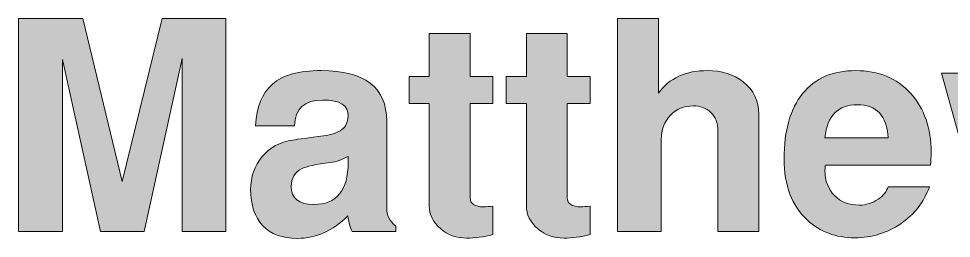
# Model space of a CAD drawing. Header units: inches. Extents: x 0.67 to 3.67, y -4.7 to -0.47.
# Drawn here: x 1.642 to 2.175, y -4.26 to -4.134 of the extents above; entities that cross this region are included whole.
import ezdxf

# ---------------------------------------------------------------- set-up
doc = ezdxf.new("R2010")
doc.units = ezdxf.units.IN
doc.header["$MEASUREMENT"] = 0
doc.layers.add('Layer 1', color=7, linetype='Continuous')

# ---------------------------------------------------------------- blocks, each defined once
blk = doc.blocks.new('block 16')
at = {"layer": 'Layer 1', "true_color": 0xed1f24}
h = blk.add_hatch(color=240, dxfattribs=at)
h.dxf.hatch_style = 2
h.paths.add_polyline_path([(1.76048, -4.25553), (1.73548, -4.25553), (1.73548, -4.15686), (1.71381, -4.25553), (1.68881, -4.25553), (1.66714, -4.15736), (1.66714, -4.25553), (1.64214, -4.25553), (1.64214, -4.13403), (1.67872, -4.13403), (1.7013, -4.22704), (1.72411, -4.13403), (1.76048, -4.13403)])
h = blk.add_hatch(color=240, dxfattribs=at)
h.dxf.hatch_style = 2
edge = h.paths.add_edge_path()
edge.add_spline(control_points=[(2.06481, -4.25553), (2.06481, -4.25553), (2.04147, -4.25553), (2.04147, -4.25553), (2.04147, -4.25553), (2.04147, -4.1979), (2.04147, -4.1979), (2.04147, -4.19355), (2.04014, -4.19012), (2.03748, -4.18762), (2.0348, -4.18511), (2.03141, -4.18386), (2.0273, -4.18386), (2.02208, -4.18386), (2.01775, -4.18567), (2.01431, -4.18929), (2.01086, -4.19291), (2.00914, -4.19745), (2.00914, -4.20291), (2.00914, -4.20291), (2.00914, -4.25553), (2.00914, -4.25553), (2.00914, -4.25553), (1.98414, -4.25553), (1.98414, -4.25553), (1.98414, -4.25553), (1.98414, -4.13403), (1.98414, -4.13403), (1.98414, -4.13403), (2.00747, -4.13403), (2.00747, -4.13403), (2.00747, -4.13403), (2.00747, -4.17653), (2.00747, -4.17653), (2.01381, -4.16798), (2.02314, -4.1637), (2.03547, -4.1637), (2.04358, -4.1637), (2.05042, -4.16586), (2.05598, -4.17019), (2.06186, -4.17486), (2.06481, -4.18097), (2.06481, -4.18852), (2.06481, -4.18852), (2.06481, -4.25553), (2.06481, -4.25553)], knot_values=[0, 0, 0, 0, 1, 1, 1, 2, 2, 2, 3, 3, 3, 4, 4, 4, 5, 5, 5, 6, 6, 6, 7, 7, 7, 8, 8, 8, 9, 9, 9, 10, 10, 10, 11, 11, 11, 12, 12, 12, 13, 13, 13, 14, 14, 14, 15, 15, 15, 15], degree=3, periodic=1)
h = blk.add_hatch(color=240, dxfattribs=at)
h.dxf.hatch_style = 2
edge = h.paths.add_edge_path()
edge.add_spline(control_points=[(1.91298, -4.25736), (1.90753, -4.25869), (1.90259, -4.25936), (1.89815, -4.25936), (1.89225, -4.25936), (1.8872, -4.25755), (1.88298, -4.25395), (1.87875, -4.25033), (1.87664, -4.24603), (1.87664, -4.24103), (1.87664, -4.24103), (1.87664, -4.18253), (1.87664, -4.18253), (1.87664, -4.18253), (1.86515, -4.18253), (1.86515, -4.18253), (1.86515, -4.18253), (1.86515, -4.16703), (1.86515, -4.16703), (1.86515, -4.16703), (1.87664, -4.16703), (1.87664, -4.16703), (1.87664, -4.16703), (1.87664, -4.14252), (1.87664, -4.14252), (1.87664, -4.14252), (1.89998, -4.14252), (1.89998, -4.14252), (1.89998, -4.14252), (1.89998, -4.16703), (1.89998, -4.16703), (1.89998, -4.16703), (1.91298, -4.16703), (1.91298, -4.16703), (1.91298, -4.16703), (1.91298, -4.18253), (1.91298, -4.18253), (1.91298, -4.18253), (1.89998, -4.18253), (1.89998, -4.18253), (1.89998, -4.18253), (1.89998, -4.23636), (1.89998, -4.23636), (1.89998, -4.23981), (1.90259, -4.24153), (1.90781, -4.24153), (1.90903, -4.24141), (1.91075, -4.24131), (1.91298, -4.24119), (1.91298, -4.24119), (1.91298, -4.25736), (1.91298, -4.25736)], knot_values=[0, 0, 0, 0, 1, 1, 1, 2, 2, 2, 3, 3, 3, 4, 4, 4, 5, 5, 5, 6, 6, 6, 7, 7, 7, 8, 8, 8, 9, 9, 9, 10, 10, 10, 11, 11, 11, 12, 12, 12, 13, 13, 13, 14, 14, 14, 15, 15, 15, 16, 16, 16, 17, 17, 17, 17], degree=3, periodic=1)
h = blk.add_hatch(color=240, dxfattribs=at)
h.dxf.hatch_style = 2
edge = h.paths.add_edge_path()
edge.add_spline(control_points=[(1.96848, -4.25736), (1.96303, -4.25869), (1.95809, -4.25936), (1.95365, -4.25936), (1.94775, -4.25936), (1.9427, -4.25755), (1.93848, -4.25395), (1.93425, -4.25033), (1.93214, -4.24603), (1.93214, -4.24103), (1.93214, -4.24103), (1.93214, -4.18253), (1.93214, -4.18253), (1.93214, -4.18253), (1.92065, -4.18253), (1.92065, -4.18253), (1.92065, -4.18253), (1.92065, -4.16703), (1.92065, -4.16703), (1.92065, -4.16703), (1.93214, -4.16703), (1.93214, -4.16703), (1.93214, -4.16703), (1.93214, -4.14252), (1.93214, -4.14252), (1.93214, -4.14252), (1.95548, -4.14252), (1.95548, -4.14252), (1.95548, -4.14252), (1.95548, -4.16703), (1.95548, -4.16703), (1.95548, -4.16703), (1.96848, -4.16703), (1.96848, -4.16703), (1.96848, -4.16703), (1.96848, -4.18253), (1.96848, -4.18253), (1.96848, -4.18253), (1.95548, -4.18253), (1.95548, -4.18253), (1.95548, -4.18253), (1.95548, -4.23636), (1.95548, -4.23636), (1.95548, -4.23981), (1.95809, -4.24153), (1.96331, -4.24153), (1.96453, -4.24141), (1.96625, -4.24131), (1.96848, -4.24119), (1.96848, -4.24119), (1.96848, -4.25736), (1.96848, -4.25736)], knot_values=[0, 0, 0, 0, 1, 1, 1, 2, 2, 2, 3, 3, 3, 4, 4, 4, 5, 5, 5, 6, 6, 6, 7, 7, 7, 8, 8, 8, 9, 9, 9, 10, 10, 10, 11, 11, 11, 12, 12, 12, 13, 13, 13, 14, 14, 14, 15, 15, 15, 16, 16, 16, 17, 17, 17, 17], degree=3, periodic=1)
h = blk.add_hatch(color=240, dxfattribs=at)
h.dxf.hatch_style = 2
edge = h.paths.add_edge_path()
edge.add_spline(control_points=[(1.85748, -4.25553), (1.85748, -4.25553), (1.83265, -4.25553), (1.83265, -4.25553), (1.83154, -4.25375), (1.8307, -4.25081), (1.83015, -4.24669), (1.82159, -4.25525), (1.81198, -4.25953), (1.80131, -4.25953), (1.79264, -4.25953), (1.78603, -4.25711), (1.78148, -4.25228), (1.77692, -4.24744), (1.77464, -4.24059), (1.77464, -4.2317), (1.77464, -4.22436), (1.77681, -4.21809), (1.78115, -4.21286), (1.78548, -4.20764), (1.79131, -4.20447), (1.79865, -4.20336), (1.80209, -4.20291), (1.80792, -4.20214), (1.81615, -4.20103), (1.82103, -4.20025), (1.82456, -4.19906), (1.82673, -4.19744), (1.8289, -4.19583), (1.83008, -4.19325), (1.83032, -4.18969), (1.83065, -4.18359), (1.82581, -4.18053), (1.81581, -4.18053), (1.80537, -4.18053), (1.79998, -4.18542), (1.79965, -4.19519), (1.79965, -4.19519), (1.77748, -4.19519), (1.77748, -4.19519), (1.77792, -4.18453), (1.78111, -4.17661), (1.78706, -4.17144), (1.793, -4.16628), (1.80231, -4.1637), (1.81498, -4.1637), (1.83986, -4.1637), (1.85232, -4.17331), (1.85232, -4.19253), (1.85232, -4.19253), (1.85232, -4.24236), (1.85232, -4.24236), (1.85232, -4.24625), (1.85403, -4.24964), (1.85748, -4.25253), (1.85748, -4.25253), (1.85748, -4.25553), (1.85748, -4.25553)], knot_values=[0, 0, 0, 0, 1, 1, 1, 2, 2, 2, 3, 3, 3, 4, 4, 4, 5, 5, 5, 6, 6, 6, 7, 7, 7, 8, 8, 8, 9, 9, 9, 10, 10, 10, 11, 11, 11, 12, 12, 12, 13, 13, 13, 14, 14, 14, 15, 15, 15, 16, 16, 16, 17, 17, 17, 18, 18, 18, 19, 19, 19, 19], degree=3, periodic=1)
edge = h.paths.add_edge_path()
edge.add_spline(control_points=[(1.83032, -4.21619), (1.83032, -4.21619), (1.83032, -4.21269), (1.83032, -4.21269), (1.82696, -4.21459), (1.82355, -4.21575), (1.8201, -4.21619), (1.81194, -4.2172), (1.80647, -4.21842), (1.80368, -4.21986), (1.79976, -4.22175), (1.79781, -4.22508), (1.79781, -4.22986), (1.79781, -4.23675), (1.80211, -4.24019), (1.81071, -4.24019), (1.82378, -4.24019), (1.83032, -4.23219), (1.83032, -4.21619)], knot_values=[0, 0, 0, 0, 1, 1, 1, 2, 2, 2, 3, 3, 3, 4, 4, 4, 5, 5, 5, 6, 6, 6, 6], degree=3, periodic=1)
h = blk.add_hatch(color=240, dxfattribs=at)
h.dxf.hatch_style = 2
edge = h.paths.add_edge_path()
edge.add_spline(control_points=[(2.16331, -4.21052), (2.16331, -4.2132), (2.16314, -4.21558), (2.16281, -4.21769), (2.16281, -4.21769), (2.10297, -4.21769), (2.10297, -4.21769), (2.10275, -4.21836), (2.10264, -4.21941), (2.10264, -4.22086), (2.10264, -4.22675), (2.10446, -4.2315), (2.10809, -4.23511), (2.11172, -4.23872), (2.11646, -4.24053), (2.12229, -4.24053), (2.12615, -4.24053), (2.12972, -4.23942), (2.13302, -4.2372), (2.136, -4.23509), (2.13787, -4.23269), (2.13864, -4.23003), (2.13864, -4.23003), (2.16231, -4.23003), (2.16231, -4.23003), (2.15919, -4.2388), (2.15372, -4.24586), (2.14589, -4.25119), (2.13805, -4.25652), (2.12931, -4.2592), (2.11964, -4.2592), (2.10886, -4.2592), (2.09981, -4.25581), (2.09248, -4.24903), (2.08369, -4.24092), (2.07931, -4.22931), (2.07931, -4.21419), (2.07931, -4.19797), (2.08283, -4.1855), (2.08989, -4.17678), (2.09694, -4.16806), (2.10708, -4.1637), (2.12031, -4.1637), (2.13319, -4.1637), (2.14358, -4.168), (2.15148, -4.17661), (2.15936, -4.18522), (2.16331, -4.19653), (2.16331, -4.21052)], knot_values=[0, 0, 0, 0, 1, 1, 1, 2, 2, 2, 3, 3, 3, 4, 4, 4, 5, 5, 5, 6, 6, 6, 7, 7, 7, 8, 8, 8, 9, 9, 9, 10, 10, 10, 11, 11, 11, 12, 12, 12, 13, 13, 13, 14, 14, 14, 15, 15, 15, 16, 16, 16, 16], degree=3, periodic=1)
edge = h.paths.add_edge_path()
edge.add_spline(control_points=[(2.13864, -4.20203), (2.13797, -4.18947), (2.13213, -4.18319), (2.12115, -4.18319), (2.11004, -4.18319), (2.10388, -4.18947), (2.10264, -4.20203), (2.10264, -4.20203), (2.13864, -4.20203), (2.13864, -4.20203)], knot_values=[0, 0, 0, 0, 1, 1, 1, 2, 2, 2, 3, 3, 3, 3], degree=3, periodic=1)
h = blk.add_hatch(color=240, dxfattribs=at)
h.dxf.hatch_style = 2
h.paths.add_polyline_path([(2.29597, -4.1652), (2.27082, -4.25553), (2.24683, -4.25553), (2.23265, -4.19172), (2.21832, -4.25553), (2.19432, -4.25553), (2.16914, -4.1652), (2.19331, -4.1652), (2.2073, -4.22836), (2.22047, -4.1652), (2.24464, -4.1652), (2.25781, -4.2282), (2.2718, -4.1652)])
at = {"layer": 'Layer 1', "lineweight": 0}
for points in [[(1.76048, -4.25553), (1.73548, -4.25553), (1.73548, -4.15686), (1.71381, -4.25553), (1.68881, -4.25553), (1.66714, -4.15736), (1.66714, -4.25553), (1.64214, -4.25553), (1.64214, -4.13403), (1.67872, -4.13403), (1.7013, -4.22704), (1.72411, -4.13403), (1.76048, -4.13403), (1.76048, -4.25553)], [(2.29597, -4.1652), (2.27082, -4.25553), (2.24683, -4.25553), (2.23265, -4.19172), (2.21832, -4.25553), (2.19432, -4.25553), (2.16914, -4.1652), (2.19331, -4.1652), (2.2073, -4.22836), (2.22047, -4.1652), (2.24464, -4.1652), (2.25781, -4.2282), (2.2718, -4.1652), (2.29597, -4.1652)]]:
    blk.add_lwpolyline(points, dxfattribs=at)
for points, knots in [([(2.06481, -4.25553), (2.06481, -4.25553), (2.04147, -4.25553), (2.04147, -4.25553), (2.04147, -4.25553), (2.04147, -4.1979), (2.04147, -4.1979), (2.04147, -4.19355), (2.04014, -4.19012), (2.03748, -4.18762), (2.0348, -4.18511), (2.03141, -4.18386), (2.0273, -4.18386), (2.02208, -4.18386), (2.01775, -4.18567), (2.01431, -4.18929), (2.01086, -4.19291), (2.00914, -4.19745), (2.00914, -4.20291), (2.00914, -4.20291), (2.00914, -4.25553), (2.00914, -4.25553), (2.00914, -4.25553), (1.98414, -4.25553), (1.98414, -4.25553), (1.98414, -4.25553), (1.98414, -4.13403), (1.98414, -4.13403), (1.98414, -4.13403), (2.00747, -4.13403), (2.00747, -4.13403), (2.00747, -4.13403), (2.00747, -4.17653), (2.00747, -4.17653), (2.01381, -4.16798), (2.02314, -4.1637), (2.03547, -4.1637), (2.04358, -4.1637), (2.05042, -4.16586), (2.05598, -4.17019), (2.06186, -4.17486), (2.06481, -4.18097), (2.06481, -4.18852), (2.06481, -4.18852), (2.06481, -4.25553), (2.06481, -4.25553)], [0, 0, 0, 0, 1, 1, 1, 2, 2, 2, 3, 3, 3, 4, 4, 4, 5, 5, 5, 6, 6, 6, 7, 7, 7, 8, 8, 8, 9, 9, 9, 10, 10, 10, 11, 11, 11, 12, 12, 12, 13, 13, 13, 14, 14, 14, 15, 15, 15, 15]), ([(1.91298, -4.25736), (1.90753, -4.25869), (1.90259, -4.25936), (1.89815, -4.25936), (1.89225, -4.25936), (1.8872, -4.25755), (1.88298, -4.25395), (1.87875, -4.25033), (1.87664, -4.24603), (1.87664, -4.24103), (1.87664, -4.24103), (1.87664, -4.18253), (1.87664, -4.18253), (1.87664, -4.18253), (1.86515, -4.18253), (1.86515, -4.18253), (1.86515, -4.18253), (1.86515, -4.16703), (1.86515, -4.16703), (1.86515, -4.16703), (1.87664, -4.16703), (1.87664, -4.16703), (1.87664, -4.16703), (1.87664, -4.14252), (1.87664, -4.14252), (1.87664, -4.14252), (1.89998, -4.14252), (1.89998, -4.14252), (1.89998, -4.14252), (1.89998, -4.16703), (1.89998, -4.16703), (1.89998, -4.16703), (1.91298, -4.16703), (1.91298, -4.16703), (1.91298, -4.16703), (1.91298, -4.18253), (1.91298, -4.18253), (1.91298, -4.18253), (1.89998, -4.18253), (1.89998, -4.18253), (1.89998, -4.18253), (1.89998, -4.23636), (1.89998, -4.23636), (1.89998, -4.23981), (1.90259, -4.24153), (1.90781, -4.24153), (1.90903, -4.24141), (1.91075, -4.24131), (1.91298, -4.24119), (1.91298, -4.24119), (1.91298, -4.25736), (1.91298, -4.25736)], [0, 0, 0, 0, 1, 1, 1, 2, 2, 2, 3, 3, 3, 4, 4, 4, 5, 5, 5, 6, 6, 6, 7, 7, 7, 8, 8, 8, 9, 9, 9, 10, 10, 10, 11, 11, 11, 12, 12, 12, 13, 13, 13, 14, 14, 14, 15, 15, 15, 16, 16, 16, 17, 17, 17, 17]), ([(1.96848, -4.25736), (1.96303, -4.25869), (1.95809, -4.25936), (1.95365, -4.25936), (1.94775, -4.25936), (1.9427, -4.25755), (1.93848, -4.25395), (1.93425, -4.25033), (1.93214, -4.24603), (1.93214, -4.24103), (1.93214, -4.24103), (1.93214, -4.18253), (1.93214, -4.18253), (1.93214, -4.18253), (1.92065, -4.18253), (1.92065, -4.18253), (1.92065, -4.18253), (1.92065, -4.16703), (1.92065, -4.16703), (1.92065, -4.16703), (1.93214, -4.16703), (1.93214, -4.16703), (1.93214, -4.16703), (1.93214, -4.14252), (1.93214, -4.14252), (1.93214, -4.14252), (1.95548, -4.14252), (1.95548, -4.14252), (1.95548, -4.14252), (1.95548, -4.16703), (1.95548, -4.16703), (1.95548, -4.16703), (1.96848, -4.16703), (1.96848, -4.16703), (1.96848, -4.16703), (1.96848, -4.18253), (1.96848, -4.18253), (1.96848, -4.18253), (1.95548, -4.18253), (1.95548, -4.18253), (1.95548, -4.18253), (1.95548, -4.23636), (1.95548, -4.23636), (1.95548, -4.23981), (1.95809, -4.24153), (1.96331, -4.24153), (1.96453, -4.24141), (1.96625, -4.24131), (1.96848, -4.24119), (1.96848, -4.24119), (1.96848, -4.25736), (1.96848, -4.25736)], [0, 0, 0, 0, 1, 1, 1, 2, 2, 2, 3, 3, 3, 4, 4, 4, 5, 5, 5, 6, 6, 6, 7, 7, 7, 8, 8, 8, 9, 9, 9, 10, 10, 10, 11, 11, 11, 12, 12, 12, 13, 13, 13, 14, 14, 14, 15, 15, 15, 16, 16, 16, 17, 17, 17, 17]), ([(1.85748, -4.25553), (1.85748, -4.25553), (1.83265, -4.25553), (1.83265, -4.25553), (1.83154, -4.25375), (1.8307, -4.25081), (1.83015, -4.24669), (1.82159, -4.25525), (1.81198, -4.25953), (1.80131, -4.25953), (1.79264, -4.25953), (1.78603, -4.25711), (1.78148, -4.25228), (1.77692, -4.24744), (1.77464, -4.24059), (1.77464, -4.2317), (1.77464, -4.22436), (1.77681, -4.21809), (1.78115, -4.21286), (1.78548, -4.20764), (1.79131, -4.20447), (1.79865, -4.20336), (1.80209, -4.20291), (1.80792, -4.20214), (1.81615, -4.20103), (1.82103, -4.20025), (1.82456, -4.19906), (1.82673, -4.19744), (1.8289, -4.19583), (1.83008, -4.19325), (1.83032, -4.18969), (1.83065, -4.18359), (1.82581, -4.18053), (1.81581, -4.18053), (1.80537, -4.18053), (1.79998, -4.18542), (1.79965, -4.19519), (1.79965, -4.19519), (1.77748, -4.19519), (1.77748, -4.19519), (1.77792, -4.18453), (1.78111, -4.17661), (1.78706, -4.17144), (1.793, -4.16628), (1.80231, -4.1637), (1.81498, -4.1637), (1.83986, -4.1637), (1.85232, -4.17331), (1.85232, -4.19253), (1.85232, -4.19253), (1.85232, -4.24236), (1.85232, -4.24236), (1.85232, -4.24625), (1.85403, -4.24964), (1.85748, -4.25253), (1.85748, -4.25253), (1.85748, -4.25553), (1.85748, -4.25553)], [0, 0, 0, 0, 1, 1, 1, 2, 2, 2, 3, 3, 3, 4, 4, 4, 5, 5, 5, 6, 6, 6, 7, 7, 7, 8, 8, 8, 9, 9, 9, 10, 10, 10, 11, 11, 11, 12, 12, 12, 13, 13, 13, 14, 14, 14, 15, 15, 15, 16, 16, 16, 17, 17, 17, 18, 18, 18, 19, 19, 19, 19]), ([(2.16331, -4.21052), (2.16331, -4.2132), (2.16314, -4.21558), (2.16281, -4.21769), (2.16281, -4.21769), (2.10297, -4.21769), (2.10297, -4.21769), (2.10275, -4.21836), (2.10264, -4.21941), (2.10264, -4.22086), (2.10264, -4.22675), (2.10446, -4.2315), (2.10809, -4.23511), (2.11172, -4.23872), (2.11646, -4.24053), (2.12229, -4.24053), (2.12615, -4.24053), (2.12972, -4.23942), (2.13302, -4.2372), (2.136, -4.23509), (2.13787, -4.23269), (2.13864, -4.23003), (2.13864, -4.23003), (2.16231, -4.23003), (2.16231, -4.23003), (2.15919, -4.2388), (2.15372, -4.24586), (2.14589, -4.25119), (2.13805, -4.25652), (2.12931, -4.2592), (2.11964, -4.2592), (2.10886, -4.2592), (2.09981, -4.25581), (2.09248, -4.24903), (2.08369, -4.24092), (2.07931, -4.22931), (2.07931, -4.21419), (2.07931, -4.19797), (2.08283, -4.1855), (2.08989, -4.17678), (2.09694, -4.16806), (2.10708, -4.1637), (2.12031, -4.1637), (2.13319, -4.1637), (2.14358, -4.168), (2.15148, -4.17661), (2.15936, -4.18522), (2.16331, -4.19653), (2.16331, -4.21052)], [0, 0, 0, 0, 1, 1, 1, 2, 2, 2, 3, 3, 3, 4, 4, 4, 5, 5, 5, 6, 6, 6, 7, 7, 7, 8, 8, 8, 9, 9, 9, 10, 10, 10, 11, 11, 11, 12, 12, 12, 13, 13, 13, 14, 14, 14, 15, 15, 15, 16, 16, 16, 16]), ([(2.13864, -4.20203), (2.13797, -4.18947), (2.13213, -4.18319), (2.12115, -4.18319), (2.11004, -4.18319), (2.10388, -4.18947), (2.10264, -4.20203), (2.10264, -4.20203), (2.13864, -4.20203), (2.13864, -4.20203)], [0, 0, 0, 0, 1, 1, 1, 2, 2, 2, 3, 3, 3, 3]), ([(1.83032, -4.21619), (1.83032, -4.21619), (1.83032, -4.21269), (1.83032, -4.21269), (1.82696, -4.21459), (1.82355, -4.21575), (1.8201, -4.21619), (1.81194, -4.2172), (1.80647, -4.21842), (1.80368, -4.21986), (1.79976, -4.22175), (1.79781, -4.22508), (1.79781, -4.22986), (1.79781, -4.23675), (1.80211, -4.24019), (1.81071, -4.24019), (1.82378, -4.24019), (1.83032, -4.23219), (1.83032, -4.21619)], [0, 0, 0, 0, 1, 1, 1, 2, 2, 2, 3, 3, 3, 4, 4, 4, 5, 5, 5, 6, 6, 6, 6])]:
    blk.add_open_spline(points, degree=3, knots=knots, dxfattribs=at)
blk = doc.blocks.new('block 8')
at = {"layer": 'Layer 1'}
blk.add_blockref('block 16', (0, 0), dxfattribs=at)
blk = doc.blocks.new('block 6')
at = {"layer": 'Layer 1'}
blk.add_blockref('block 8', (0, 0), dxfattribs=at)

msp = doc.modelspace()

# ---------------------------------------------------------------- block references
at = {"layer": 'Layer 1'}
msp.add_blockref('block 6', (0, 0), dxfattribs=at)

doc.saveas('drawing.dxf')
